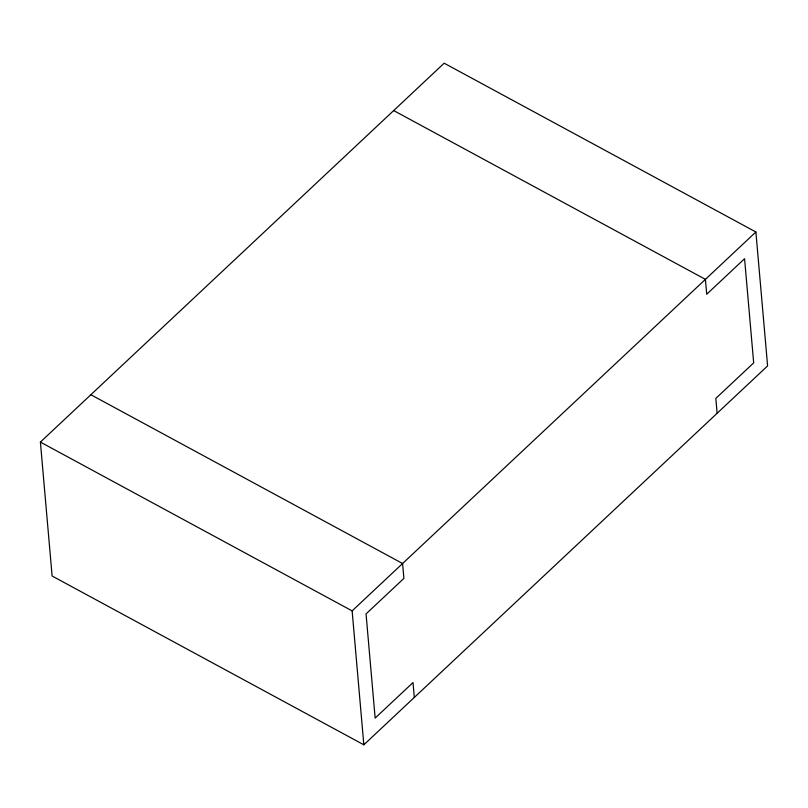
<?xml version="1.0" encoding="UTF-8"?>
<svg xmlns="http://www.w3.org/2000/svg" width="808" height="808" viewBox="0 0 808 808"><rect width="100%" height="100%" fill="white"/><g stroke="black" fill="none" stroke-linecap="round" stroke-linejoin="round"><path stroke-width="1.21" d="M40.4 442.087L444.158 63.196L755.884 231.997L767.6 365.913L363.842 744.804L52.116 576.003L40.4 442.087L352.126 610.878L363.842 744.804M352.126 610.878L755.884 231.997M393.688 110.565L705.414 279.356L706.717 294.233L744.572 258.722L753.682 362.873L715.827 398.394L717.13 413.272M90.87 394.728L402.596 563.519L403.899 578.397L366.044 613.918L375.154 718.08L413.009 682.558L414.312 697.435"/></g></svg>
